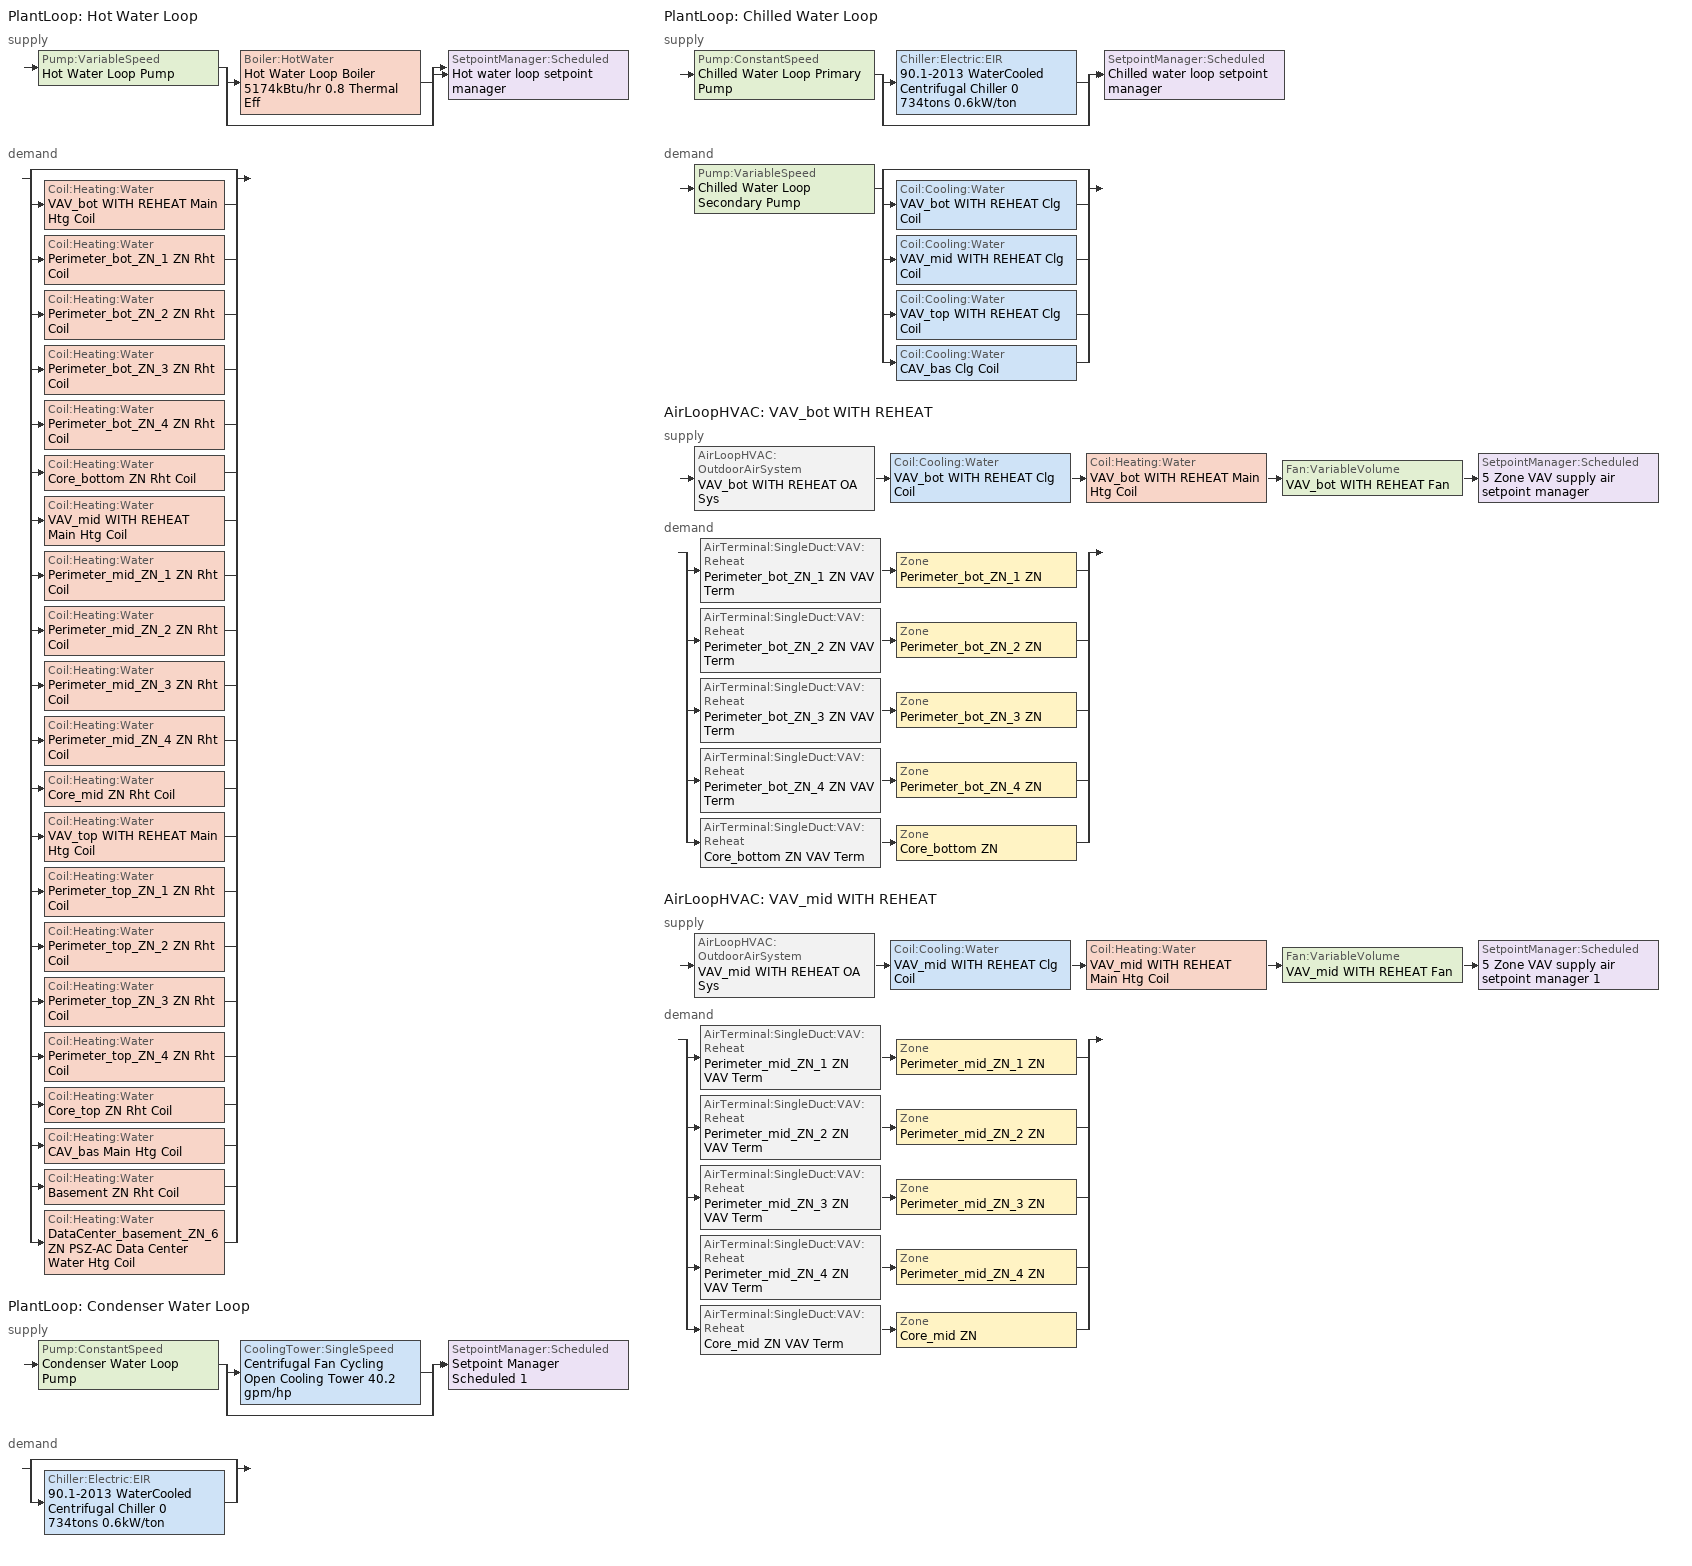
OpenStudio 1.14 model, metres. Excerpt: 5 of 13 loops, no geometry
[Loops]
PlantLoop 'Hot Water Loop'
 supply: Pump:VariableSpeed 'Hot Water Loop Pump' > split
  | Boiler:HotWater 'Hot Water Loop Boiler 5174kBtu/hr 0.8 Thermal Eff'
  | bypass
  join > SetpointManager:Scheduled 'Hot water loop setpoint manager'
 demand: split
  | bypass
  | Coil:Heating:Water 'VAV_bot WITH REHEAT Main Htg Coil'
  | Coil:Heating:Water 'Perimeter_bot_ZN_1 ZN Rht Coil'
  | Coil:Heating:Water 'Perimeter_bot_ZN_2 ZN Rht Coil'
  | Coil:Heating:Water 'Perimeter_bot_ZN_3 ZN Rht Coil'
  | Coil:Heating:Water 'Perimeter_bot_ZN_4 ZN Rht Coil'
  | Coil:Heating:Water 'Core_bottom ZN Rht Coil'
  | Coil:Heating:Water 'VAV_mid WITH REHEAT Main Htg Coil'
  | Coil:Heating:Water 'Perimeter_mid_ZN_1 ZN Rht Coil'
  | Coil:Heating:Water 'Perimeter_mid_ZN_2 ZN Rht Coil'
  | Coil:Heating:Water 'Perimeter_mid_ZN_3 ZN Rht Coil'
  | Coil:Heating:Water 'Perimeter_mid_ZN_4 ZN Rht Coil'
  | Coil:Heating:Water 'Core_mid ZN Rht Coil'
  | Coil:Heating:Water 'VAV_top WITH REHEAT Main Htg Coil'
  | Coil:Heating:Water 'Perimeter_top_ZN_1 ZN Rht Coil'
  | Coil:Heating:Water 'Perimeter_top_ZN_2 ZN Rht Coil'
  | Coil:Heating:Water 'Perimeter_top_ZN_3 ZN Rht Coil'
  | Coil:Heating:Water 'Perimeter_top_ZN_4 ZN Rht Coil'
  | Coil:Heating:Water 'Core_top ZN Rht Coil'
  | Coil:Heating:Water 'CAV_bas Main Htg Coil'
  | Coil:Heating:Water 'Basement ZN Rht Coil'
  | Coil:Heating:Water 'DataCenter_basement_ZN_6 ZN PSZ-AC Data Center Water Htg Coil'
PlantLoop 'Condenser Water Loop'
 supply: Pump:ConstantSpeed 'Condenser Water Loop Pump' > split
  | CoolingTower:SingleSpeed 'Centrifugal Fan Cycling Open Cooling Tower 40.2 gpm/hp'
  | bypass
  join > SetpointManager:Scheduled 'Setpoint Manager Scheduled 1'
 demand: split
  | bypass
  | Chiller:Electric:EIR '90.1-2013 WaterCooled  Centrifugal Chiller 0 734tons 0.6kW/ton'
PlantLoop 'Chilled Water Loop'
 supply: Pump:ConstantSpeed 'Chilled Water Loop Primary Pump' > split
  | Chiller:Electric:EIR '90.1-2013 WaterCooled  Centrifugal Chiller 0 734tons 0.6kW/ton'
  | bypass
  join > SetpointManager:Scheduled 'Chilled water loop setpoint manager'
 demand: Pump:VariableSpeed 'Chilled Water Loop Secondary Pump' > split
  | bypass
  | Coil:Cooling:Water 'VAV_bot WITH REHEAT Clg Coil'
  | Coil:Cooling:Water 'VAV_mid WITH REHEAT Clg Coil'
  | Coil:Cooling:Water 'VAV_top WITH REHEAT Clg Coil'
  | Coil:Cooling:Water 'CAV_bas Clg Coil'
AirLoopHVAC 'VAV_bot WITH REHEAT'
 supply: AirLoopHVAC:OutdoorAirSystem 'VAV_bot WITH REHEAT OA Sys' > Coil:Cooling:Water 'VAV_bot WITH REHEAT Clg Coil' > Coil:Heating:Water 'VAV_bot WITH REHEAT Main Htg Coil' > Fan:VariableVolume 'VAV_bot WITH REHEAT Fan' > SetpointManager:Scheduled '5 Zone VAV supply air setpoint manager'
 demand: split
  | AirTerminal:SingleDuct:VAV:Reheat 'Perimeter_bot_ZN_1 ZN VAV Term' > Zone 'Perimeter_bot_ZN_1 ZN'
  | AirTerminal:SingleDuct:VAV:Reheat 'Perimeter_bot_ZN_2 ZN VAV Term' > Zone 'Perimeter_bot_ZN_2 ZN'
  | AirTerminal:SingleDuct:VAV:Reheat 'Perimeter_bot_ZN_3 ZN VAV Term' > Zone 'Perimeter_bot_ZN_3 ZN'
  | AirTerminal:SingleDuct:VAV:Reheat 'Perimeter_bot_ZN_4 ZN VAV Term' > Zone 'Perimeter_bot_ZN_4 ZN'
  | AirTerminal:SingleDuct:VAV:Reheat 'Core_bottom ZN VAV Term' > Zone 'Core_bottom ZN'
AirLoopHVAC 'VAV_mid WITH REHEAT'
 supply: AirLoopHVAC:OutdoorAirSystem 'VAV_mid WITH REHEAT OA Sys' > Coil:Cooling:Water 'VAV_mid WITH REHEAT Clg Coil' > Coil:Heating:Water 'VAV_mid WITH REHEAT Main Htg Coil' > Fan:VariableVolume 'VAV_mid WITH REHEAT Fan' > SetpointManager:Scheduled '5 Zone VAV supply air setpoint manager 1'
 demand: split
  | AirTerminal:SingleDuct:VAV:Reheat 'Perimeter_mid_ZN_1 ZN VAV Term' > Zone 'Perimeter_mid_ZN_1 ZN'
  | AirTerminal:SingleDuct:VAV:Reheat 'Perimeter_mid_ZN_2 ZN VAV Term' > Zone 'Perimeter_mid_ZN_2 ZN'
  | AirTerminal:SingleDuct:VAV:Reheat 'Perimeter_mid_ZN_3 ZN VAV Term' > Zone 'Perimeter_mid_ZN_3 ZN'
  | AirTerminal:SingleDuct:VAV:Reheat 'Perimeter_mid_ZN_4 ZN VAV Term' > Zone 'Perimeter_mid_ZN_4 ZN'
  | AirTerminal:SingleDuct:VAV:Reheat 'Core_mid ZN VAV Term' > Zone 'Core_mid ZN'
[Sizing:Zone] Zone Cooling Design Supply Air Temperature Input Method=SupplyAirTemperature; Zone Cooling Design Supply Air Temperature {C}=12.8; Zone Cooling Design Supply Air Temperature Difference {deltaC}=11.11; Zone Heating Design Supply Air Temperature Input Method=SupplyAirTemperature; Zone Heating Design Supply Air Temperature {C}=40; Zone Heating Design Supply Air Temperature Difference {deltaC}=11.11; Zone Cooling Design Supply Air Humidity Ratio {kg-H2O/kg-air}=0.0085; Zone Heating Design Supply Air Humidity Ratio {kg-H2O/kg-air}=0.008; Cooling Design Air Flow Method=DesignDayWithLimit; Heating Design Air Flow Method=DesignDay; Account for Dedicated Outdoor Air System=No; Dedicated Outdoor Air System Control Strategy=NeutralSupplyAir; Dedicated Outdoor Air Low Setpoint Temperature for Design {C}=autosize; Dedicated Outdoor Air High Setpoint Temperature for Design {C}=autosize
Core_bottom ZN; Perimeter_bot_ZN_1 ZN; Perimeter_mid_ZN_2 ZN; Perimeter_mid_ZN_3 ZN; Core_mid ZN; Perimeter_bot_ZN_3 ZN; Perimeter_bot_ZN_4 ZN; Perimeter_bot_ZN_2 ZN; Perimeter_mid_ZN_4 ZN; Perimeter_mid_ZN_1 ZN
[Zone equipment]
Core_bottom ZN: Core_bottom ZN VAV Term
Perimeter_bot_ZN_1 ZN: Perimeter_bot_ZN_1 ZN VAV Term
Perimeter_mid_ZN_2 ZN: Perimeter_mid_ZN_2 ZN VAV Term
Perimeter_mid_ZN_3 ZN: Perimeter_mid_ZN_3 ZN VAV Term
Core_mid ZN: Core_mid ZN VAV Term
Perimeter_bot_ZN_3 ZN: Perimeter_bot_ZN_3 ZN VAV Term
Perimeter_bot_ZN_4 ZN: Perimeter_bot_ZN_4 ZN VAV Term
Perimeter_bot_ZN_2 ZN: Perimeter_bot_ZN_2 ZN VAV Term
Perimeter_mid_ZN_4 ZN: Perimeter_mid_ZN_4 ZN VAV Term
Perimeter_mid_ZN_1 ZN: Perimeter_mid_ZN_1 ZN VAV Term
[PlantLoop] Plant Loop Volume {m3}=Autocalculate; Load Distribution Scheme=Optimal
Name | Fluid Type | Minimum Loop Temperature {C} | Maximum Loop Temperature {C} | Common Pipe Simulation
Hot Water Loop | Water | 10
Condenser Water Loop |  | 5 | 80
Chilled Water Loop |  | 1 | 98 | CommonPipe
[Sizing:Plant] Sizing Option=NonCoincident; Zone Timesteps in Averaging Window=1; Coincident Sizing Factor Mode=None
Name | Loop Type | Design Loop Exit Temperature {C} | Loop Design Temperature Difference {deltaC}
Hot Water Loop | Heating | 82.2222 | 11.1111
Condenser Water Loop | Condenser | 29.4444 | 5.55556
Chilled Water Loop | Cooling | 6.66667 | 5.61111
[SetpointManager:Scheduled] Control Variable=Temperature
Name | Schedule
Hot water loop setpoint manager | Hot Water Loop Temp - 180F
Setpoint Manager Scheduled 1 | Condenser Water Loop Temp - 70F
Chilled water loop setpoint manager | Chilled Water Loop Temp - 44F
5 Zone VAV supply air setpoint manager | Supply Air Temp - 55.04F
5 Zone VAV supply air setpoint manager 1 | Supply Air Temp - 55.04F 1
[Pump:VariableSpeed] Pump Control Type=Intermittent
Name | Rated Pump Head {Pa} | Motor Efficiency | Fraction of Motor Inefficiencies to Fluid Stream | Coefficient 1 of the Part Load Performance Curve | Coefficient 2 of the Part Load Performance Curve | Coefficient 3 of the Part Load Performance Curve | Coefficient 4 of the Part Load Performance Curve
Hot Water Loop Pump | 179344 | 0.924
Chilled Water Loop Secondary Pump | 134508 | 0.936 | 0 | 0 | 0.0205 | 0.4101 | 0.5753
[Boiler:HotWater]
Hot Water Loop Boiler 5174kBtu/hr 0.8 Thermal Eff: Fuel Type=NaturalGas; Nominal Thermal Efficiency=0.8; Efficiency Curve Temperature Evaluation Variable=LeavingBoiler; Normalized Boiler Efficiency Curve=Boiler with Minimum Turndown 1; Design Water Outlet Temperature {C}=82.2222; Maximum Part Load Ratio=1.2; Water Outlet Upper Temperature Limit {C}=95; Boiler Flow Mode=LeavingSetpointModulated; Parasitic Electric Load {W}=0; Sizing Factor=1
[Pump:ConstantSpeed] Rated Flow Rate {m3/s}=autosize; Rated Power Consumption {W}=autosize; Fraction of Motor Inefficiencies to Fluid Stream=0; Pump Control Type=Intermittent
Name | Rated Pump Head {Pa} | Motor Efficiency
Condenser Water Loop Pump | 148557 | 0.941
Chilled Water Loop Primary Pump | 44836 | 0.917
[CoolingTower:SingleSpeed]
Centrifugal Fan Cycling Open Cooling Tower 40.2 gpm/hp: Design Water Flow Rate {m3/s}=autosize; Design Air Flow Rate {m3/s}=autosize; Fan Power at Design Air Flow Rate {W}=36788; U-Factor Times Area Value at Design Air Flow Rate {W/K}=autosize; Air Flow Rate in Free Convection Regime {m3/s}=autosize; U-Factor Times Area Value at Free Convection Air Flow Rate {W/K}=autosize; Performance Input Method=UFactorTimesAreaAndDesignWaterFlowRate; Free Convection Capacity {W}=0; Basin Heater Capacity {W/K}=0; Evaporation Loss Mode=LossFactor; Evaporation Loss Factor {percent/K}=0.2; Drift Loss Percent {percent}=0.008; Blowdown Calculation Mode=ConcentrationRatio; Blowdown Concentration Ratio=3; Capacity Control=FanCycling; Number of Cells=2; Cell Control=MinimalCell; Cell Minimum  Water Flow Rate Fraction=0.33; Cell Maximum Water Flow Rate Fraction=2.5; Sizing Factor=1
[Chiller:Electric:EIR]
90.1-2013 WaterCooled  Centrifugal Chiller 0 734tons 0.6kW/ton: Reference Capacity {W}=Autosize; Reference COP {W/W}=6.28036; Reference Leaving Chilled Water Temperature {C}=6.66667; Reference Entering Condenser Fluid Temperature {C}=35; Cooling Capacity Function of Temperature Curve=WaterCooled_Centrifugal_Chiller_2010_PathB_CAPFT; Electric Input to Cooling Output Ratio Function of Temperature Curve=WaterCooled_Centrifugal_Chiller_2010_PathB_EIRFT; Electric Input to Cooling Output Ratio Function of Part Load Ratio Curve=ChlrWtrCentPathAAllEIRRatio_fQRatio; Minimum Part Load Ratio=0.15; Maximum Part Load Ratio=1; Optimum Part Load Ratio=1; Minimum Unloading Ratio=0.25; Condenser Type=WaterCooled; Leaving Chilled Water Lower Temperature Limit {C}=2.22222; Chiller Flow Mode=ConstantFlow; Design Heat Recovery Water Flow Rate {m3/s}=0; Sizing Factor=1; Basin Heater Capacity {W/K}=0; Basin Heater Setpoint Temperature {C}=10
[AirLoopHVAC] Availability Schedule=OfficeLarge HVACOperationSchd; Design Supply Air Flow Rate {m3/s}=AutoSize
Name | Availability Manager
VAV_bot WITH REHEAT | Availability Manager Night Cycle 1
VAV_mid WITH REHEAT | Availability Manager Night Cycle 2
[Sizing:System] Type of Load to Size On=Sensible; Minimum System Air Flow Ratio=0.3; Preheat Design Temperature {C}=7; Preheat Design Humidity Ratio {kg-H2O/kg-Air}=0.008; Precool Design Temperature {C}=12.8; Precool Design Humidity Ratio {kg-H2O/kg-Air}=0.008; Central Cooling Design Supply Air Temperature {C}=12.8; Central Heating Design Supply Air Temperature {C}=12.8; Sizing Option=Coincident; 100% Outdoor Air in Cooling=No; 100% Outdoor Air in Heating=No; Central Cooling Design Supply Air Humidity Ratio {kg-H2O/kg-Air}=0.0085; Central Heating Design Supply Air Humidity Ratio {kg-H2O/kg-Air}=0.008; Cooling Design Air Flow Method=DesignDay; Cooling Design Air Flow Rate {m3/s}=0; Heating Design Air Flow Method=DesignDay; Heating Design Air Flow Rate {m3/s}=0; System Outdoor Air Method=ZoneSum; Zone Maximum Outdoor Air Fraction=1; Cooling Supply Air Flow Rate Per Floor Area {m3/s-m2}=0.00996765; Cooling Fraction of Autosized Cooling Supply Air Flow Rate=1; Cooling Supply Air Flow Rate Per Unit Cooling Capacity {m3/s-W}=3.94755e-05; Heating Supply Air Flow Rate Per Floor Area {m3/s-m2}=0.00996765; Heating Fraction of Autosized Heating Supply Air Flow Rate=1; Heating Fraction of Autosized Cooling Supply Air Flow Rate=1; Heating Supply Air Flow Rate Per Unit Heating Capacity {m3/s-W}=3.15882e-05; Cooling Design Capacity Method=CoolingDesignCapacity; Cooling Design Capacity {W}=autosize; Cooling Design Capacity Per Floor Area {W/m2}=234.7; Fraction of Autosized Cooling Design Capacity=1; Heating Design Capacity Method=HeatingDesignCapacity; Heating Design Capacity {W}=autosize; Heating Design Capacity Per Floor Area {W/m2}=157; Fraction of Autosized Heating Design Capacity=1; Central Cooling Capacity Control Method=OnOff
Name | Design Outdoor Air Flow Rate {m3/s}
VAV_bot WITH REHEAT | 2.53819
VAV_mid WITH REHEAT | 1.66234
[Fan:VariableVolume] Availability Schedule=Always On Discrete; Pressure Rise {Pa}=1389.92; Maximum Flow Rate {m3/s}=Autosize; Fan Power Minimum Flow Rate Input Method=Fraction; Fan Power Minimum Flow Fraction=0.25; Fan Power Minimum Air Flow Rate {m3/s}=0; Motor In Airstream Fraction=1; Fan Power Coefficient 1=0.04076; Fan Power Coefficient 2=0.0881; Fan Power Coefficient 3=-0.0729; Fan Power Coefficient 4=0.9437; Fan Power Coefficient 5=0
Name | Fan Efficiency | Motor Efficiency
VAV_bot WITH REHEAT Fan | 0.6084 | 0.936
VAV_mid WITH REHEAT Fan | 0.6175 | 0.95
[Coil:Heating:Water] Availability Schedule=Always On Discrete
Name | Rated Inlet Water Temperature {C} | Rated Inlet Air Temperature {C} | Rated Outlet Water Temperature {C} | Rated Outlet Air Temperature {C}
VAV_bot WITH REHEAT Main Htg Coil; VAV_mid WITH REHEAT Main Htg Coil; VAV_top WITH REHEAT Main Htg Coil | 82.2222 | 7 | 71.1111 | 12.8
Perimeter_bot_ZN_1 ZN Rht Coil; Perimeter_bot_ZN_2 ZN Rht Coil; Perimeter_bot_ZN_3 ZN Rht Coil; Perimeter_bot_ZN_4 ZN Rht Coil; Core_bottom ZN Rht Coil; Perimeter_mid_ZN_1 ZN Rht Coil; Perimeter_mid_ZN_2 ZN Rht Coil; Perimeter_mid_ZN_3 ZN Rht Coil; Perimeter_mid_ZN_4 ZN Rht Coil; Core_mid ZN Rht Coil; Perimeter_top_ZN_1 ZN Rht Coil; Perimeter_top_ZN_2 ZN Rht Coil; Perimeter_top_ZN_3 ZN Rht Coil; Perimeter_top_ZN_4 ZN Rht Coil; Core_top ZN Rht Coil | 82.2222 | 12.8 | 71.1111 | 40
CAV_bas Main Htg Coil | 67 | 7 | 55.8889 | 16.7
Basement ZN Rht Coil | 67 | 16.7 | 55.8889 | 50
DataCenter_basement_ZN_6 ZN PSZ-AC Data Center Water Htg Coil | 82.2222 | 7 | 71.1111 | 12.7778
[Controller:WaterCoil] Minimum Actuated Flow {m3/s}=0
Name | Water Coil | Action | Controller Convergence Tolerance {deltaC}
VAV_bot WITH REHEAT Main Htg Coil Controller | VAV_bot WITH REHEAT Main Htg Coil | Normal | 0.0001
VAV_bot WITH REHEAT Clg Coil Controller | VAV_bot WITH REHEAT Clg Coil | Reverse
Controller Water Coil 1 | Perimeter_bot_ZN_1 ZN Rht Coil | Normal | 0.0001
Controller Water Coil 2 | Perimeter_bot_ZN_2 ZN Rht Coil | Normal | 0.0001
Controller Water Coil 3 | Perimeter_bot_ZN_3 ZN Rht Coil | Normal | 0.0001
Controller Water Coil 4 | Perimeter_bot_ZN_4 ZN Rht Coil | Normal | 0.0001
Controller Water Coil 5 | Core_bottom ZN Rht Coil | Normal | 0.0001
VAV_mid WITH REHEAT Main Htg Coil Controller | VAV_mid WITH REHEAT Main Htg Coil | Normal | 0.0001
VAV_mid WITH REHEAT Clg Coil Controller | VAV_mid WITH REHEAT Clg Coil | Reverse
Controller Water Coil 6 | Perimeter_mid_ZN_1 ZN Rht Coil | Normal | 0.0001
Controller Water Coil 7 | Perimeter_mid_ZN_2 ZN Rht Coil | Normal | 0.0001
Controller Water Coil 8 | Perimeter_mid_ZN_3 ZN Rht Coil | Normal | 0.0001
Controller Water Coil 9 | Perimeter_mid_ZN_4 ZN Rht Coil | Normal | 0.0001
Controller Water Coil 10 | Core_mid ZN Rht Coil | Normal | 0.0001
VAV_top WITH REHEAT Main Htg Coil Controller | VAV_top WITH REHEAT Main Htg Coil | Normal | 0.0001
VAV_top WITH REHEAT Clg Coil Controller | VAV_top WITH REHEAT Clg Coil | Reverse
Controller Water Coil 11 | Perimeter_top_ZN_1 ZN Rht Coil | Normal | 0.0001
Controller Water Coil 12 | Perimeter_top_ZN_2 ZN Rht Coil | Normal | 0.0001
Controller Water Coil 13 | Perimeter_top_ZN_3 ZN Rht Coil | Normal | 0.0001
Controller Water Coil 14 | Perimeter_top_ZN_4 ZN Rht Coil | Normal | 0.0001
Controller Water Coil 15 | Core_top ZN Rht Coil | Normal | 0.0001
CAV_bas Main Htg Coil Controller | CAV_bas Main Htg Coil | Normal | 0.0001
Controller Water Coil 16 | CAV_bas Clg Coil | Reverse
Controller Water Coil 17 | Basement ZN Rht Coil | Normal | 0.0001
Controller Water Coil 18 | DataCenter_basement_ZN_6 ZN PSZ-AC Data Center Water Htg Coil | Normal | 0.0001
[Coil:Cooling:Water] Availability Schedule=Always On Discrete; Heat Exchanger Configuration=CrossFlow
VAV_bot WITH REHEAT Clg Coil; VAV_mid WITH REHEAT Clg Coil; VAV_top WITH REHEAT Clg Coil; CAV_bas Clg Coil
[Controller:OutdoorAir] Maximum Outdoor Air Flow Rate {m3/s}=Autosize; Economizer Control Type=NoEconomizer; Economizer Control Action Type=ModulateFlow; Economizer Maximum Limit Dry-Bulb Temperature {C}=28; Economizer Maximum Limit Enthalpy {J/kg}=64000; Economizer Minimum Limit Dry-Bulb Temperature {C}=-100; Lockout Type=NoLockout; Minimum Limit Type=FixedMinimum; Minimum Outdoor Air Schedule=Always On Discrete; High Humidity Control=No
Name | Minimum Outdoor Air Flow Rate {m3/s} | Controller Mechanical Ventilation | Heat Recovery Bypass Control Type
VAV_bot WITH REHEAT OA Controller | 0 | VAV_bot WITH REHEAT Vent Controller | BypassWhenWithinEconomizerLimits
VAV_mid WITH REHEAT OA Controller | autosize | VAV_mid WITH REHEAT Vent Controller | BypassWhenOAFlowGreaterThanMinimum
[Controller:MechanicalVentilation] Availability Schedule=Always On Discrete
Name | System Outdoor Air Method
VAV_bot WITH REHEAT Vent Controller | VentilationRateProcedure
VAV_mid WITH REHEAT Vent Controller | ZoneSum
[AirLoopHVAC:OutdoorAirSystem]
Name | Controller
VAV_bot WITH REHEAT OA Sys | VAV_bot WITH REHEAT OA Controller
VAV_mid WITH REHEAT OA Sys | VAV_mid WITH REHEAT OA Controller
[AvailabilityManager:NightCycle] Control Type=CycleOnAny; Thermostat Tolerance {deltaC}=1; Cycling Run Time {s}=3600
Availability Manager Night Cycle 1; Availability Manager Night Cycle 2
[AirTerminal:SingleDuct:VAV:Reheat] Availability Schedule=Always On Discrete; Maximum Air Flow Rate {m3/s}=AutoSize; Zone Minimum Air Flow Input Method=Constant; Fixed Minimum Air Flow Rate {m3/s}=0; Maximum Hot Water or Steam Flow Rate {m3/s}=AutoSize; Minimum Hot Water or Steam Flow Rate {m3/s}=0; Convergence Tolerance=0.001; Damper Heating Action=Reverse; Maximum Flow per Zone Floor Area During Reheat {m3/s-m2}=0; Maximum Flow Fraction During Reheat=0.5; Maximum Reheat Air Temperature {C}=40; Control For Outdoor Air=No
Name | Constant Minimum Air Flow Fraction | Reheat Coil
Perimeter_bot_ZN_1 ZN VAV Term | 0.22512 | Perimeter_bot_ZN_1 ZN Rht Coil
Perimeter_bot_ZN_2 ZN VAV Term | 0.2 | Perimeter_bot_ZN_2 ZN Rht Coil
Perimeter_bot_ZN_3 ZN VAV Term | 0.229288 | Perimeter_bot_ZN_3 ZN Rht Coil
Perimeter_bot_ZN_4 ZN VAV Term | 0.2 | Perimeter_bot_ZN_4 ZN Rht Coil
Core_bottom ZN VAV Term | 0.315161 | Core_bottom ZN Rht Coil
Perimeter_mid_ZN_1 ZN VAV Term | 0.2 | Perimeter_mid_ZN_1 ZN Rht Coil
Perimeter_mid_ZN_2 ZN VAV Term | 0.2 | Perimeter_mid_ZN_2 ZN Rht Coil
Perimeter_mid_ZN_3 ZN VAV Term | 0.2 | Perimeter_mid_ZN_3 ZN Rht Coil
Perimeter_mid_ZN_4 ZN VAV Term | 0.2 | Perimeter_mid_ZN_4 ZN Rht Coil
Core_mid ZN VAV Term | 0.2 | Core_mid ZN Rht Coil
[EnergyManagementSystem:Program]
VAVmidWITHREHEATOptimumStartProg0: IF DaylightSavings==0 && DayOfWeek>1 && Hour==5 && OAT_2<23.9 && OAT_2>1.7; SET VAVmidWITHREHEATClgSch0 = 29.4; SET VAVmidWITHREHEATHtgSch0 = 15.6; ELSEIF DaylightSavings==0 && DayOfWeek==1 && Hour==7 && OAT_2<23.9 && OAT_2>1.7; SET VAVmidWITHREHEATClgSch0 = 29.4; SET VAVmidWITHREHEATHtgSch0 = 15.6; ELSEIF DaylightSavings==1 && DayOfWeek>1 && Hour==4 && OAT_2<23.9 && OAT_2>1.7; SET VAVmidWITHREHEATClgSch0 = 29.4; SET VAVmidWITHREHEATHtgSch0 = 15.6; ELSEIF DaylightSavings==1 && DayOfWeek==1 && Hour==6 && OAT_2<23.9 && OAT_2>1.7; SET VAVmidWITHREHEATClgSch0 = 29.4; SET VAVmidWITHREHEATHtgSch0 = 15.6; ELSE; SET VAVmidWITHREHEATClgSch0 = NULL; SET VAVmidWITHREHEATHtgSch0 = NULL; ENDIF
VAVtopWITHREHEATOptimumStartProg0: IF DaylightSavings==0 && DayOfWeek>1 && Hour==5 && OAT_3<23.9 && OAT_3>1.7; SET VAVtopWITHREHEATClgSch0 = 29.4; SET VAVtopWITHREHEATHtgSch0 = 15.6; ELSEIF DaylightSavings==0 && DayOfWeek==1 && Hour==7 && OAT_3<23.9 && OAT_3>1.7; SET VAVtopWITHREHEATClgSch0 = 29.4; SET VAVtopWITHREHEATHtgSch0 = 15.6; ELSEIF DaylightSavings==1 && DayOfWeek>1 && Hour==4 && OAT_3<23.9 && OAT_3>1.7; SET VAVtopWITHREHEATClgSch0 = 29.4; SET VAVtopWITHREHEATHtgSch0 = 15.6; ELSEIF DaylightSavings==1 && DayOfWeek==1 && Hour==6 && OAT_3<23.9 && OAT_3>1.7; SET VAVtopWITHREHEATClgSch0 = 29.4; SET VAVtopWITHREHEATHtgSch0 = 15.6; ELSE; SET VAVtopWITHREHEATClgSch0 = NULL; SET VAVtopWITHREHEATHtgSch0 = NULL; ENDIF
[EnergyManagementSystem:ProgramCallingManager]
DataCenterbasementZN6ZNPSZACDataCenterOptimumStartCallingManager0: BeginTimestepBeforePredictor; DataCenterbasementZN6ZNPSZACDataCenterOptimumStartProg0
VAVbotWITHREHEATOptimumStartCallingManager0: BeginTimestepBeforePredictor; VAVbotWITHREHEATOptimumStartProg0
VAVmidWITHREHEATOptimumStartCallingManager0: BeginTimestepBeforePredictor; VAVmidWITHREHEATOptimumStartProg0
VAVtopWITHREHEATOptimumStartCallingManager0: BeginTimestepBeforePredictor; VAVtopWITHREHEATOptimumStartProg0
[Schedule:Ruleset]
Hot Water Loop Temp - 180F: Default Day Schedule=Hot Water Loop Temp - 180F Default
Condenser Water Loop Temp - 70F: Default Day Schedule=Condenser Water Loop Temp - 70F Default
Chilled Water Loop Temp - 44F: Default Day Schedule=Chilled Water Loop Temp - 44F Default
OfficeLarge HVACOperationSchd: Default Day Schedule=OfficeLarge HVACOperationSchd Default; Summer Design Day Schedule=OfficeLarge HVACOperationSchd Summer Design Day; Winter Design Day Schedule=OfficeLarge HVACOperationSchd Winter Design Day
Supply Air Temp - 55.04F: Default Day Schedule=Supply Air Temp - 55.04F Default
Supply Air Temp - 55.04F 1: Default Day Schedule=Supply Air Temp - 55.04F Default 1
[Schedule:Day]
Hot Water Loop Temp - 180F Default: 24, 0, 82.2222
Condenser Water Loop Temp - 70F Default: 24, 0, 21.1111
Chilled Water Loop Temp - 44F Default: 24, 0, 6.66667
OfficeLarge HVACOperationSchd Default: 24, 0, 0
OfficeLarge HVACOperationSchd Summer Design Day; OfficeLarge HVACOperationSchd SmrDsn|Wkdy Day: 6, 0, 0, 22, 0, 1, 24, 0, 0
OfficeLarge HVACOperationSchd Winter Design Day; OfficeLarge HVACOperationSchd WntrDsn|Sat Day: 6, 0, 0, 18, 0, 1, 24, 0, 0
Supply Air Temp - 55.04F Default; Supply Air Temp - 55.04F Default 1: 24, 0, 12.8
[Schedule:Rule] Schedule Ruleset=OfficeLarge HVACOperationSchd; Date Specification Type=DateRange; Start Month=1; Start Day=1; End Month=12; End Day=31
Name | Rule Order | Day Schedule | Apply Monday | Apply Tuesday | Apply Wednesday | Apply Thursday | Apply Friday | Apply Saturday
Schedule Rule 13 | 1 | OfficeLarge HVACOperationSchd SmrDsn|Wkdy Day | Yes | Yes | Yes | Yes | Yes
Schedule Rule 14 | 0 | OfficeLarge HVACOperationSchd WntrDsn|Sat Day |  |  |  |  |  | Yes
[Schedule:Constant]
Always On Discrete: Value=1
[Curve:Biquadratic] Minimum Value of x=5; Maximum Value of x=10; Minimum Value of y=17.78; Maximum Value of y=46.11
Name | Coefficient1 Constant | Coefficient2 x | Coefficient3 x**2 | Coefficient4 y | Coefficient5 y**2 | Coefficient6 x*y
WaterCooled_Centrifugal_Chiller_2010_PathB_CAPFT | 0.536234 | 0.005581 | -0.0013654 | 0.0488966 | -0.0012018 | 0.0010523
WaterCooled_Centrifugal_Chiller_2010_PathB_EIRFT | 1.08218 | 0.0042977 | -0.0013182 | -0.0260781 | 0.0008256 | -0.0006013
[Curve:Quadratic]
ChlrWtrCentPathAAllEIRRatio_fQRatio: Coefficient1 Constant=0.222149; Coefficient2 x=0.503156; Coefficient3 x**2=0.256905; Minimum Value of x=0.1; Maximum Value of x=1; Minimum Curve Output=0.28
[Curve:Cubic]
Boiler with Minimum Turndown 1: Coefficient1 Constant=0.7791; Coefficient2 x=1.4745; Coefficient3 x**2=-2.5795; Coefficient4 x**3=1.3467; Minimum Value of x=0; Maximum Value of x=1.3
